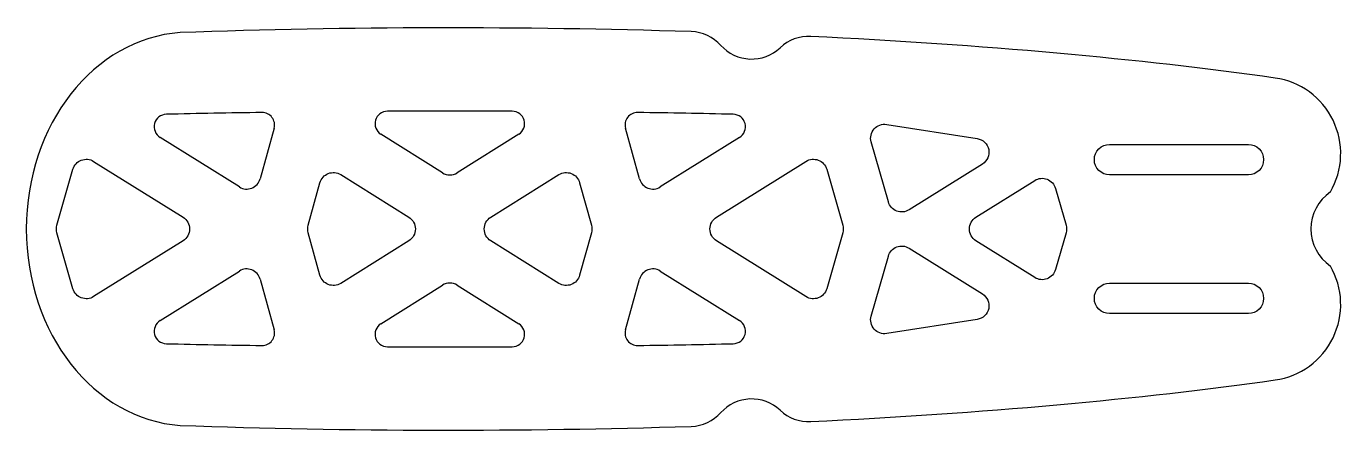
# Model space of a CAD drawing. Header units: millimetres. Extents: x -24 to 70.7, y -14.6 to 14.6.
import ezdxf

# ---------------------------------------------------------------- set-up
doc = ezdxf.new("R2010")
doc.units = ezdxf.units.MM
doc.layers.get('0').update_dxf_attribs({"linetype": 'CONTINUOUS'})

msp = doc.modelspace()

# ---------------------------------------------------------------- linework, layer by layer
for p, q in [((-6.161, 7.259), (-7.169, 3.612)), ((5.97, 4.052), (1.531, 6.826)), ((11.469, 6.826), (7.03, 4.052)), ((20.17, 3.612), (19.161, 7.259)), ((-8.663, 3.031), (-14.383, 6.604)), ((27.384, 6.604), (21.663, 3.031)), ((-14.383, -6.604), (-8.663, -3.031)), ((-7.169, -3.612), (-6.161, -7.259)), ((19.161, -7.259), (20.17, -3.612)), ((21.663, -3.031), (27.384, -6.604)), ((1.531, -6.826), (5.97, -4.052)), ((7.03, -4.052), (11.469, -6.826))]:
    msp.add_line(p, q)
for points in [[(44.509, 6.516, -0.694176), (44.884, 4.68), (39.597, 1.378, -0.49874), (38.106, 1.951), (36.868, 6.279, -0.548057), (37.984, 7.542)], [(64.05, 6.1, -1), (64.05, 3.9), (54.05, 3.9, -1), (54.05, 6.1)], [(-12.719, 0.848, -0.554383), (-12.719, -0.848), (-19.169, -4.877, -0.49874), (-20.66, -4.304), (-21.813, -0.275, -0.140224), (-21.813, 0.275), (-20.66, 4.304, -0.49874), (-19.169, 4.877)], [(25.719, -0.848, -0.554383), (25.719, 0.848), (32.169, 4.877, -0.49874), (33.661, 4.304), (34.813, 0.275, -0.140224), (34.813, -0.275), (33.661, -4.304, -0.49874), (32.169, -4.877)], [(-3.706, -0.266, -0.135658), (-3.706, 0.266), (-2.857, 3.336, -0.501541), (-1.364, 3.918), (3.55, 0.848, -0.554383), (3.55, -0.848), (-1.364, -3.918, -0.501541), (-2.857, -3.336)], [(14.364, 3.918, -0.501541), (15.858, 3.336), (16.706, 0.266, -0.135658), (16.706, -0.266), (15.858, -3.336, -0.501541), (14.364, -3.918), (9.45, -0.848, -0.554383), (9.45, 0.848)], [(48.659, 3.501, -0.49874), (50.15, 2.928), (50.909, 0.275, -0.140224), (50.909, -0.275), (50.15, -2.928, -0.49874), (48.659, -3.501), (44.412, -0.848, -0.554383), (44.412, 0.848)], [(44.884, -4.68, -0.694176), (44.509, -6.516), (37.984, -7.542, -0.548057), (36.868, -6.279), (38.106, -1.951, -0.49874), (39.597, -1.378)], [(64.05, -3.9, -1), (64.05, -6.1), (54.05, -6.1, -1), (54.05, -3.9)]]:
    msp.add_lwpolyline(points, format="xyb", close=True)
for centre, radius, start, end in [((23.798, 11.228), 3, 42.09056, 88.18243), ((32.366, 10.885), 3, 87.21379, 133.31812), ((28.25, 15.25), 3, 222.09056, 313.31812), ((65.204, 5.437), 5.5, -30.18347, 81.9257), ((-13.907, 7.368), 0.9, 91.32362, 238.0065), ((-7.028, 7.499), 0.9, -15.46087, 90.86384), ((2.008, 7.589), 0.9, 90.2838, 238.0065), ((10.992, 7.589), 0.9, -58.0065, 89.7156), ((20.029, 7.499), 0.9, 89.1359, 195.46083), ((26.907, 7.368), 0.9, -58.0065, 88.67579), ((6.5, 4.901), 1, 238.0065, 301.9935), ((-8.133, 3.879), 1, 238.0065, 344.53913), ((21.134, 3.879), 1, 195.46087, 301.9935), ((71.809, 0), 3.25, 124.70642, 235.29358), ((65.204, -5.437), 5.5, -81.9257, 30.18347), ((-8.133, -3.879), 1, 15.46087, 121.9935), ((21.134, -3.879), 1, 58.0065, 164.53913), ((6.5, -4.901), 1, 58.0065, 121.9935), ((-13.907, -7.368), 0.9, 121.9935, 268.67638), ((26.907, -7.368), 0.9, -88.67667, 58.0065), ((-7.028, -7.499), 0.9, -90.86384, 15.46087), ((2.008, -7.589), 0.9, 121.9935, 269.7162), ((10.992, -7.589), 0.9, -89.7162, 58.0065), ((20.029, -7.499), 0.9, 164.53913, 270.86325), ((28.25, -15.25), 3, 46.67851, 137.90944), ((23.798, -11.228), 3, 271.81757, 317.90944), ((32.367, -10.885), 3, 226.67851, 272.77856)]:
    msp.add_arc(centre, radius, start, end)
for centre, major_axis, ratio, start_param, end_param in [((6.5, 0), (90, 0), 0.161111, 1.376321, 1.788422), ((-12.248, 0), (-0.002, 14.182), 0.830187, 0.057943, 3.083366), ((6.5, 0), (90.024, -0.005), 0.161078, 0.849088, 1.277679), ((6.5, 0), (-87.899, 0), 0.096702, 4.867067, 4.94693), ((6.5, 0), (-87.899, 0), 0.096702, 4.661211, 4.763566), ((6.5, 0), (-87.899, 0), 0.096702, 4.477848, 4.55771), ((6.5, 0), (-87.899, 0), 0.096702, 1.336255, 1.416118), ((6.5, 0), (-87.899, 0), 0.096702, 1.519619, 1.621974), ((6.5, 0), (-87.899, 0), 0.096702, 1.725475, 1.805337), ((6.5, 0), (89.901, -0.019), 0.161245, 5.005962, 5.435351), ((6.5, 0), (90, 0), 0.161111, 4.494763, 4.906864)]:
    msp.add_ellipse(centre, major_axis=major_axis, ratio=ratio, start_param=start_param, end_param=end_param)

doc.saveas('drawing.dxf')
